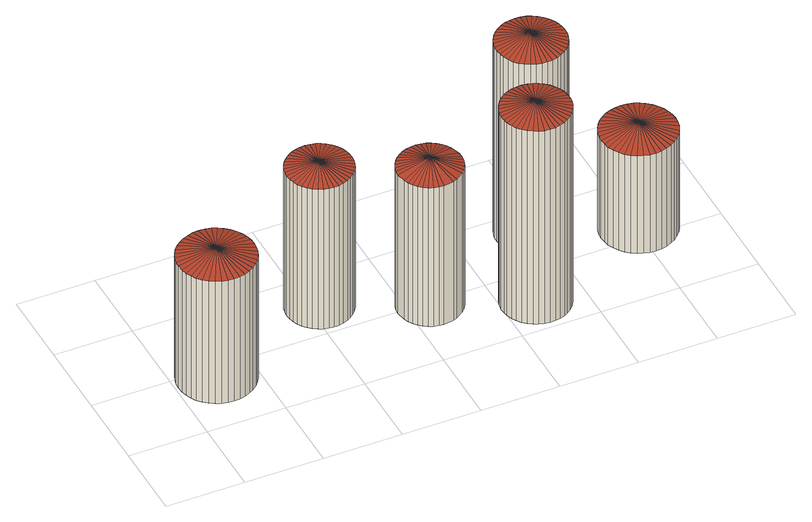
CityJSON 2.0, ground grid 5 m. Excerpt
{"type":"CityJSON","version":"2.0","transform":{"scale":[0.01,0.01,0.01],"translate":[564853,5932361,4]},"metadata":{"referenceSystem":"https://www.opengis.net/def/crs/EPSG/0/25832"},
"CityObjects":{
"building1":{"type":"Building","attributes":{"Grundfläche 2D":"18.060804","Grundhöhe NN":"5.016"},"geometry":[{"type":"Solid","lod":"3","boundaries":[[[[0,1,2]],[[1,3,2]],[[4,1,0]],[[5,1,4]],[[6,1,5]],[[7,1,6]],[[8,1,7]],[[9,1,8]],[[10,1,9]],[[11,1,10]],[[12,1,11]],[[13,1,12]],[[14,1,13]],[[15,1,14]],[[16,1,15]],[[17,1,16]],[[18,1,17]],[[18,19,1]],[[20,1,19]],[[21,1,20]],[[22,1,21]],[[23,1,22]],[[23,24,1]],[[25,1,24]],[[26,1,25]],[[27,1,26]],[[28,1,27]],[[29,1,28]],[[29,30,1]],[[31,1,30]],[[32,1,31]],[[33,1,32]],[[33,34,1]],[[35,1,34]],[[36,1,35]],[[37,1,36]],[[38,1,37]],[[39,1,38]],[[40,1,39]],[[3,1,40]],[[41,42,0,2]],[[42,43,4,0]],[[44,45,40,39]],[[45,46,3,40]],[[46,41,2,3]],[[43,47,5,4]],[[47,48,6,5]],[[48,49,7,6]],[[49,50,8,7]],[[50,51,9,8]],[[51,52,10,9]],[[52,53,11,10]],[[53,54,12,11]],[[54,55,13,12]],[[55,56,14,13]],[[56,57,15,14]],[[57,58,16,15]],[[58,59,17,16]],[[59,60,18,17]],[[60,61,19,18]],[[61,62,20,19]],[[62,63,21,20]],[[63,64,22,21]],[[64,65,23,22]],[[65,66,24,23]],[[66,67,25,24]],[[67,68,26,25]],[[68,69,27,26]],[[69,70,28,27]],[[70,71,29,28]],[[71,72,30,29]],[[72,73,31,30]],[[73,74,32,31]],[[74,75,33,32]],[[75,76,34,33]],[[76,77,35,34]],[[77,78,36,35]],[[78,79,37,36]],[[79,80,38,37]],[[80,44,39,38]],[[77,76,75,74,73,72,71,70,69,68,67,66,65,64,63,62,61,60,59,58,57,56,55,54,53,52,51,50,49,48,47,43,42,41,46,45,44,80,79,78]]]],"semantics":{"surfaces":[{"type":"RoofSurface"},{"type":"WallSurface"},{"type":"GroundSurface"}],"values":[[0,0,0,0,0,0,0,0,0,0,0,0,0,0,0,0,0,0,0,0,0,0,0,0,0,0,0,0,0,0,0,0,0,0,0,0,0,0,0,0,1,1,1,1,1,1,1,1,1,1,1,1,1,1,1,1,1,1,1,1,1,1,1,1,1,1,1,1,1,1,1,1,1,1,1,1,1,1,1,1,2]]}}]},
"building2":{"type":"Building","attributes":{"Grundfläche 2D":"13.275334","Grundhöhe NN":"4.966"},"geometry":[{"type":"Solid","lod":"3","boundaries":[[[[81,82,83]],[[83,82,84]],[[85,82,81]],[[86,82,85]],[[87,82,86]],[[87,88,82]],[[89,82,88]],[[90,82,89]],[[91,82,90]],[[92,82,91]],[[93,82,92]],[[94,82,93]],[[95,82,94]],[[96,82,95]],[[97,82,96]],[[98,82,97]],[[99,82,98]],[[100,82,99]],[[101,82,100]],[[102,82,101]],[[103,82,102]],[[103,104,82]],[[105,82,104]],[[106,82,105]],[[107,82,106]],[[108,82,107]],[[109,82,108]],[[110,82,109]],[[111,82,110]],[[112,82,111]],[[113,82,112]],[[114,82,113]],[[115,82,114]],[[116,82,115]],[[116,117,82]],[[118,82,117]],[[119,82,118]],[[120,82,119]],[[120,121,82]],[[84,82,121]],[[122,123,81,83]],[[123,124,85,81]],[[124,125,86,85]],[[125,126,87,86]],[[126,127,88,87]],[[127,128,89,88]],[[128,129,90,89]],[[129,130,91,90]],[[130,131,92,91]],[[131,132,93,92]],[[132,133,94,93]],[[133,134,95,94]],[[134,135,96,95]],[[135,136,97,96]],[[136,137,98,97]],[[137,138,99,98]],[[138,139,100,99]],[[139,140,101,100]],[[140,141,102,101]],[[141,142,103,102]],[[142,143,104,103]],[[143,144,105,104]],[[144,145,106,105]],[[145,146,107,106]],[[146,147,108,107]],[[147,148,109,108]],[[148,149,110,109]],[[149,150,111,110]],[[150,151,112,111]],[[151,152,113,112]],[[152,153,114,113]],[[153,154,115,114]],[[154,155,116,115]],[[155,156,117,116]],[[156,157,118,117]],[[158,122,83,84]],[[157,159,119,118]],[[159,160,120,119]],[[160,161,121,120]],[[161,158,84,121]],[[156,155,154,153,152,151,150,149,148,147,146,145,144,143,142,141,140,139,138,137,136,135,134,133,132,131,130,129,128,127,126,125,124,123,122,158,161,160,159,157]]]],"semantics":{"surfaces":[{"type":"RoofSurface"},{"type":"WallSurface"},{"type":"GroundSurface"}],"values":[[0,0,0,0,0,0,0,0,0,0,0,0,0,0,0,0,0,0,0,0,0,0,0,0,0,0,0,0,0,0,0,0,0,0,0,0,0,0,0,0,1,1,1,1,1,1,1,1,1,1,1,1,1,1,1,1,1,1,1,1,1,1,1,1,1,1,1,1,1,1,1,1,1,1,1,1,1,1,1,1,2]]}}]},
"building3":{"type":"Building","attributes":{"Grundfläche 2D":"12.629605","Grundhöhe NN":"4.979"},"geometry":[{"type":"Solid","lod":"3","boundaries":[[[[162,163,164]],[[162,165,163]],[[162,164,166]],[[162,166,167]],[[162,167,168]],[[162,168,169]],[[162,169,170]],[[162,170,171]],[[162,171,172]],[[162,172,173]],[[162,173,174]],[[162,174,175]],[[162,175,176]],[[162,176,177]],[[162,177,178]],[[162,178,179]],[[162,179,180]],[[162,180,181]],[[162,181,182]],[[162,182,183]],[[162,183,184]],[[162,184,185]],[[162,185,186]],[[162,186,187]],[[162,187,188]],[[162,188,189]],[[162,189,190]],[[162,190,191]],[[162,191,192]],[[162,192,193]],[[162,193,194]],[[162,194,195]],[[162,195,196]],[[162,196,197]],[[162,197,198]],[[162,198,165]],[[199,200,164,163]],[[200,201,166,164]],[[202,199,163,165]],[[203,204,198,197]],[[204,202,165,198]],[[201,205,167,166]],[[205,206,168,167]],[[206,207,169,168]],[[207,208,170,169]],[[208,209,171,170]],[[209,210,172,171]],[[210,211,173,172]],[[211,212,174,173]],[[212,213,175,174]],[[213,214,176,175]],[[214,215,177,176]],[[215,216,178,177]],[[216,217,179,178]],[[217,218,180,179]],[[218,219,181,180]],[[219,220,182,181]],[[220,221,183,182]],[[221,222,184,183]],[[222,223,185,184]],[[223,224,186,185]],[[224,225,187,186]],[[225,226,188,187]],[[226,227,189,188]],[[227,228,190,189]],[[228,229,191,190]],[[229,230,192,191]],[[230,231,193,192]],[[231,232,194,193]],[[232,233,195,194]],[[233,234,196,195]],[[234,203,197,196]],[[231,230,229,228,227,226,225,224,223,222,221,220,219,218,217,216,215,214,213,212,211,210,209,208,207,206,205,201,200,199,202,204,203,234,233,232]]]],"semantics":{"surfaces":[{"type":"RoofSurface"},{"type":"WallSurface"},{"type":"GroundSurface"}],"values":[[0,0,0,0,0,0,0,0,0,0,0,0,0,0,0,0,0,0,0,0,0,0,0,0,0,0,0,0,0,0,0,0,0,0,0,0,1,1,1,1,1,1,1,1,1,1,1,1,1,1,1,1,1,1,1,1,1,1,1,1,1,1,1,1,1,1,1,1,1,1,1,1,2]]}}]},
"building4":{"type":"Building","attributes":{"Grundfläche 2D":"14.455837","Grundhöhe NN":"4.968"},"geometry":[{"type":"Solid","lod":"3","boundaries":[[[[235,236,237]],[[235,238,236]],[[235,237,239]],[[235,239,240]],[[235,240,241]],[[235,241,242]],[[235,242,243]],[[235,243,244]],[[235,244,245]],[[235,245,246]],[[235,246,247]],[[235,247,248]],[[235,248,249]],[[235,249,250]],[[235,250,251]],[[235,251,252]],[[235,252,253]],[[235,253,254]],[[235,254,255]],[[235,255,256]],[[235,256,257]],[[235,257,258]],[[235,258,259]],[[235,259,260]],[[235,260,261]],[[235,261,262]],[[235,262,263]],[[235,263,264]],[[235,264,265]],[[235,265,266]],[[235,266,267]],[[235,267,268]],[[235,268,269]],[[235,269,270]],[[235,270,271]],[[235,271,272]],[[235,272,273]],[[235,273,274]],[[235,274,275]],[[235,275,238]],[[276,277,237,236]],[[277,278,239,237]],[[279,280,275,274]],[[280,281,238,275]],[[281,276,236,238]],[[278,282,240,239]],[[282,283,241,240]],[[283,284,242,241]],[[284,285,243,242]],[[285,286,244,243]],[[286,287,245,244]],[[287,288,246,245]],[[288,289,247,246]],[[289,290,248,247]],[[290,291,249,248]],[[291,292,250,249]],[[292,293,251,250]],[[293,294,252,251]],[[294,295,253,252]],[[295,296,254,253]],[[296,297,255,254]],[[297,298,256,255]],[[298,299,257,256]],[[299,300,258,257]],[[300,301,259,258]],[[301,302,260,259]],[[302,303,261,260]],[[303,304,262,261]],[[304,305,263,262]],[[305,306,264,263]],[[306,307,265,264]],[[307,308,266,265]],[[308,309,267,266]],[[309,310,268,267]],[[310,311,269,268]],[[311,312,270,269]],[[312,313,271,270]],[[313,314,272,271]],[[314,315,273,272]],[[315,279,274,273]],[[303,302,301,300,299,298,297,296,295,294,293,292,291,290,289,288,287,286,285,284,283,282,278,277,276,281,280,279,315,314,313,312,311,310,309,308,307,306,305,304]]]],"semantics":{"surfaces":[{"type":"RoofSurface"},{"type":"WallSurface"},{"type":"GroundSurface"}],"values":[[0,0,0,0,0,0,0,0,0,0,0,0,0,0,0,0,0,0,0,0,0,0,0,0,0,0,0,0,0,0,0,0,0,0,0,0,0,0,0,0,1,1,1,1,1,1,1,1,1,1,1,1,1,1,1,1,1,1,1,1,1,1,1,1,1,1,1,1,1,1,1,1,1,1,1,1,1,1,1,1,2]]}}]},
"building5":{"type":"Building","attributes":{"Grundfläche 2D":"14.807681","Grundhöhe NN":"5.047"},"geometry":[{"type":"Solid","lod":"3","boundaries":[[[[316,317,318]],[[318,317,319]],[[320,317,316]],[[321,317,320]],[[322,317,321]],[[323,317,322]],[[324,317,323]],[[325,317,324]],[[326,317,325]],[[327,317,326]],[[328,317,327]],[[329,317,328]],[[330,317,329]],[[331,317,330]],[[332,317,331]],[[333,317,332]],[[334,317,333]],[[335,336,317,334]],[[337,317,336]],[[338,317,337]],[[339,317,338]],[[340,317,339]],[[341,317,340]],[[342,317,341]],[[343,317,342]],[[344,317,343]],[[345,346,317,344]],[[347,317,346]],[[348,317,347]],[[349,317,348]],[[350,317,349]],[[351,317,350]],[[352,317,351]],[[353,317,352]],[[354,317,353]],[[355,317,354]],[[356,317,355]],[[357,317,356]],[[358,317,357]],[[319,317,358]],[[359,360,316,318]],[[360,361,320,316]],[[361,362,321,320]],[[363,359,318,319]],[[364,363,319,358]],[[362,365,322,321]],[[365,366,323,322]],[[366,367,324,323]],[[367,368,325,324]],[[368,369,326,325]],[[369,370,327,326]],[[370,371,328,327]],[[371,372,329,328]],[[372,373,330,329]],[[373,374,331,330]],[[374,375,332,331]],[[375,376,333,332]],[[376,377,334,333]],[[377,378,335,334]],[[378,379,336,335]],[[379,380,337,336]],[[380,381,338,337]],[[381,382,339,338]],[[382,383,340,339]],[[383,384,341,340]],[[384,385,342,341]],[[385,386,343,342]],[[386,387,344,343]],[[387,388,389,346,345,344]],[[389,390,347,346]],[[390,391,348,347]],[[391,392,349,348]],[[392,393,350,349]],[[393,394,351,350]],[[394,395,352,351]],[[395,396,353,352]],[[396,397,354,353]],[[397,398,355,354]],[[398,399,356,355]],[[399,400,357,356]],[[400,364,358,357]],[[395,394,393,392,391,390,389,388,387,386,385,384,383,382,381,380,379,378,377,376,375,374,373,372,371,370,369,368,367,366,365,362,361,360,359,363,364,400,399,398,397,396]]]],"semantics":{"surfaces":[{"type":"RoofSurface"},{"type":"WallSurface"},{"type":"GroundSurface"}],"values":[[0,0,0,0,0,0,0,0,0,0,0,0,0,0,0,0,0,0,0,0,0,0,0,0,0,0,0,0,0,0,0,0,0,0,0,0,0,0,0,0,1,1,1,1,1,1,1,1,1,1,1,1,1,1,1,1,1,1,1,1,1,1,1,1,1,1,1,1,1,1,1,1,1,1,1,1,1,1,1,1,1,2]]}}]},
"building6":{"type":"Building","attributes":{"Grundfläche 2D":"17.456423","Grundhöhe NN":"5.084"},"geometry":[{"type":"Solid","lod":"3","boundaries":[[[[401,402,403]],[[402,401,404,405]],[[406,402,405]],[[407,402,406]],[[408,402,407]],[[409,402,408]],[[410,402,409]],[[411,402,410]],[[412,402,411]],[[413,402,412]],[[414,402,413]],[[415,402,414]],[[416,402,415]],[[417,402,416]],[[418,402,417]],[[419,402,418]],[[420,402,419]],[[421,402,420]],[[422,402,421]],[[423,402,422]],[[424,402,423]],[[425,402,424]],[[426,402,425]],[[427,402,426]],[[428,402,427]],[[429,402,428]],[[430,402,429]],[[431,402,430]],[[432,402,431]],[[432,433,402]],[[434,402,433]],[[435,402,434]],[[436,402,435]],[[437,402,436]],[[438,402,437]],[[438,439,402]],[[440,402,439]],[[441,402,440]],[[442,402,441]],[[403,402,442]],[[405,404,401,443,444]],[[406,405,444,445]],[[407,406,445,446]],[[408,407,446,447]],[[409,408,447,448]],[[410,409,448,449]],[[411,410,449,450]],[[412,411,450,451]],[[413,412,451,452]],[[414,413,452,453]],[[415,414,453,454]],[[416,415,454,455]],[[417,416,455,456]],[[418,417,456,457]],[[419,418,457,458]],[[420,419,458,459]],[[421,420,459,460]],[[422,421,460,461]],[[423,422,461,462]],[[424,423,462,463]],[[425,424,463,464]],[[426,425,464,465]],[[427,426,465,466]],[[428,427,466,467]],[[429,428,467,468]],[[430,429,468,469]],[[431,430,469,470]],[[432,431,470,471]],[[433,432,471,472]],[[434,433,472,473]],[[435,434,473,474]],[[436,435,474,475]],[[437,436,475,476]],[[438,437,476,477]],[[439,438,477,478]],[[401,403,479,443]],[[440,439,478,480]],[[441,440,480,481]],[[442,441,481,482]],[[403,442,482,479]],[[477,476,475,474,473,472,471,470,469,468,467,466,465,464,463,462,461,460,459,458,457,456,455,454,453,452,451,450,449,448,447,446,445,444,443,479,482,481,480,478]]]],"semantics":{"surfaces":[{"type":"RoofSurface"},{"type":"WallSurface"},{"type":"GroundSurface"}],"values":[[0,0,0,0,0,0,0,0,0,0,0,0,0,0,0,0,0,0,0,0,0,0,0,0,0,0,0,0,0,0,0,0,0,0,0,0,0,0,0,0,1,1,1,1,1,1,1,1,1,1,1,1,1,1,1,1,1,1,1,1,1,1,1,1,1,1,1,1,1,1,1,1,1,1,1,1,1,1,1,1,2]]}}]}
},
"vertices":[
[43,530,1013],[257,422,1069],[62,562,1013],[87,590,1013],[28,495,1013],[19,458,1013],[16,421,1013],[19,383,1013],[27,346,1013],[42,311,1013],[61,279,1013],[85,250,1013],[114,226,1013],[146,206,1013],[181,191,1013],[218,182,1013],[255,179,1013],[293,182,1013],[329,191,1013],[364,205,1013],[396,224,1013],[425,249,1013],[450,277,1013],[470,309,1013],[484,344,1013],[493,381,1013],[496,418,1013],[494,456,1013],[485,493,1013],[471,528,1013],[451,560,1013],[427,588,1013],[398,613,1013],[366,633,1013],[332,648,1013],[295,657,1013],[257,660,1013],[220,657,1013],[183,648,1013],[148,634,1013],[116,614,1013],[62,562,102],[43,530,102],[28,495,102],[148,634,102],[116,614,102],[87,590,102],[19,458,102],[16,421,102],[19,383,102],[27,346,102],[42,311,102],[61,279,102],[85,250,102],[114,226,102],[146,206,102],[181,191,102],[218,182,102],[255,179,102],[293,182,102],[329,191,102],[364,205,102],[396,224,102],[425,249,102],[450,277,102],[470,309,102],[484,344,102],[493,381,102],[496,418,102],[494,456,102],[485,493,102],[471,528,102],[451,560,102],[427,588,102],[398,613,102],[366,633,102],[332,648,102],[295,657,102],[257,660,102],[220,657,102],[183,648,102],
[946,911,1140],[1056,733,1193],[974,928,1140],[1004,939,1140],[921,891,1140],[899,867,1140],[882,839,1140],[869,810,1140],[861,778,1140],[858,746,1140],[860,714,1140],[867,682,1140],[879,652,1140],[895,625,1140],[916,600,1140],[940,578,1140],[967,561,1140],[997,548,1140],[1028,540,1140],[1060,537,1140],[1092,538,1140],[1124,545,1140],[1154,557,1140],[1182,574,1140],[1207,594,1140],[1228,618,1140],[1246,646,1140],[1259,675,1140],[1267,707,1140],[1270,739,1140],[1268,771,1140],[1261,803,1140],[1249,833,1140],[1233,860,1140],[1212,885,1140],[1188,907,1140],[1161,924,1140],[1131,937,1140],[1100,945,1140],[1068,948,1140],[1035,946,1140],[974,928,97],[946,911,97],[921,891,97],[899,867,97],[882,839,97],[869,810,97],[861,778,97],[858,746,97],[860,714,97],[867,682,97],[879,652,97],[895,625,97],[916,600,97],[940,578,97],[967,561,97],[997,548,97],[1028,540,97],[1060,537,97],[1092,538,97],[1124,545,97],[1154,557,97],[1182,574,97],[1207,594,97],[1228,618,97],[1246,646,97],[1259,675,97],[1267,707,97],[1270,739,97],[1268,771,97],[1261,803,97],[1249,833,97],[1233,860,97],[1212,885,97],[1188,907,97],[1161,924,97],[1131,937,97],[1004,939,97],[1100,945,97],[1068,948,97],[1035,946,97],
[1646,480,1200],[1615,685,1133],[1584,679,1133],[1647,687,1133],[1555,667,1133],[1528,651,1133],[1503,631,1133],[1482,607,1133],[1466,581,1133],[1453,552,1133],[1445,521,1133],[1442,490,1133],[1451,428,1133],[1462,398,1133],[1478,371,1133],[1498,346,1133],[1522,326,1133],[1548,309,1133],[1577,296,1133],[1608,288,1133],[1639,285,1133],[1702,294,1133],[1731,305,1133],[1782,341,1133],[1804,365,1133],[1820,391,1133],[1833,420,1133],[1841,451,1133],[1844,482,1133],[1842,514,1133],[1824,574,1133],[1808,601,1133],[1788,626,1133],[1764,647,1133],[1738,664,1133],[1709,676,1133],[1678,684,1133],[1615,685,98],[1584,679,98],[1555,667,98],[1647,687,98],[1709,676,98],[1678,684,98],[1528,651,98],[1503,631,98],[1482,607,98],[1466,581,98],[1453,552,98],[1445,521,98],[1442,490,98],[1451,428,98],[1462,398,98],[1478,371,98],[1498,346,98],[1522,326,98],[1548,309,98],[1577,296,98],[1608,288,98],[1639,285,98],[1702,294,98],[1731,305,98],[1782,341,98],[1804,365,98],[1820,391,98],[1833,420,98],[1841,451,98],[1844,482,98],[1842,514,98],[1824,574,98],[1808,601,98],[1788,626,98],[1764,647,98],[1738,664,98],
[2206,258,1594],[2041,393,1538],[2022,366,1538],[2064,418,1538],[2007,335,1538],[1998,303,1538],[1993,269,1538],[1994,236,1538],[2000,203,1538],[2011,171,1538],[2027,141,1538],[2048,114,1538],[2072,91,1538],[2100,72,1538],[2130,57,1538],[2162,47,1538],[2196,43,1538],[2230,44,1538],[2263,50,1538],[2295,61,1538],[2324,77,1538],[2351,97,1538],[2374,122,1538],[2394,150,1538],[2408,180,1538],[2418,212,1538],[2422,246,1538],[2421,279,1538],[2416,313,1538],[2404,345,1538],[2388,374,1538],[2368,401,1538],[2343,424,1538],[2316,443,1538],[2285,458,1538],[2253,468,1538],[2219,472,1538],[2186,471,1538],[2153,465,1538],[2121,454,1538],[2091,438,1538],[2041,393,97],[2022,366,97],[2007,335,97],[2121,454,97],[2091,438,97],[2064,418,97],[1998,303,97],[1993,269,97],[1994,236,97],[2000,203,97],[2011,171,97],[2027,141,97],[2048,114,97],[2072,91,97],[2100,72,97],[2130,57,97],[2162,47,97],[2196,43,97],[2230,44,97],[2263,50,97],[2295,61,97],[2324,77,97],[2351,97,97],[2374,122,97],[2394,150,97],[2408,180,97],[2418,212,97],[2422,246,97],[2421,279,97],[2416,313,97],[2404,345,97],[2388,374,97],[2368,401,97],[2343,424,97],[2316,443,97],[2285,458,97],[2253,468,97],[2219,472,97],[2186,471,97],[2153,465,97],
[2289,972,1530],[2444,822,1594],[2315,995,1530],[2344,1013,1530],[2267,946,1530],[2250,917,1530],[2237,885,1530],[2229,852,1530],[2227,818,1530],[2230,784,1530],[2238,751,1530],[2251,719,1530],[2269,690,1530],[2291,665,1530],[2317,643,1530],[2347,625,1530],[2378,612,1530],[2411,604,1530],[2445,602,1530],[2447,602,1530],[2480,605,1530],[2513,613,1530],[2544,626,1530],[2573,644,1530],[2599,667,1530],[2621,693,1530],[2639,722,1530],[2652,754,1530],[2659,787,1530],[2661,816,1530],[2662,821,1530],[2659,855,1530],[2651,888,1530],[2637,919,1530],[2619,948,1530],[2597,974,1530],[2571,996,1530],[2542,1014,1530],[2510,1027,1530],[2477,1034,1530],[2443,1037,1530],[2409,1034,1530],[2376,1026,1530],[2315,995,105],[2289,972,105],[2267,946,105],[2250,917,105],[2344,1013,105],[2376,1026,105],[2237,885,105],[2229,852,105],[2227,818,105],[2230,784,105],[2238,751,105],[2251,719,105],[2269,690,105],[2291,665,105],[2317,643,105],[2347,625,105],[2378,612,105],[2411,604,105],[2445,602,105],[2447,602,105],[2480,605,105],[2513,613,105],[2544,626,105],[2573,644,105],[2599,667,105],[2621,693,105],[2639,722,105],[2652,754,105],[2659,787,105],[2661,816,105],[2662,821,105],[2659,855,105],[2651,888,105],[2637,919,105],[2619,948,105],[2597,974,105],[2571,996,105],[2542,1014,105],[2510,1027,105],[2477,1034,105],[2443,1037,105],[2409,1034,105],
[2908,796,837],[3017,580,897],[2943,809,837],[2893,786,837],[2877,776,837],[2848,753,837],[2824,724,837],[2805,693,837],[2790,659,837],[2781,623,837],[2778,586,837],[2781,549,837],[2789,513,837],[2803,479,837],[2822,447,837],[2846,418,837],[2874,394,837],[2906,375,837],[2940,360,837],[2976,351,837],[3013,348,837],[3050,351,837],[3086,359,837],[3120,373,837],[3152,392,837],[3180,416,837],[3205,444,837],[3224,476,837],[3239,510,837],[3247,546,837],[3251,583,837],[3248,620,837],[3240,656,837],[3226,690,837],[3206,722,837],[3182,750,837],[3154,775,837],[3123,794,837],[3089,809,837],[3053,817,837],[3016,821,837],[2979,818,837],[2908,796,108],[2877,776,108],[2848,753,108],[2824,724,108],[2805,693,108],[2790,659,108],[2781,623,108],[2778,586,108],[2781,549,108],[2789,513,108],[2803,479,108],[2822,447,108],[2846,418,108],[2874,394,108],[2906,375,108],[2940,360,108],[2976,351,108],[3013,348,108],[3050,351,108],[3086,359,108],[3120,373,108],[3152,392,108],[3180,416,108],[3205,444,108],[3224,476,108],[3239,510,108],[3247,546,108],[3251,583,108],[3248,620,108],[3240,656,108],[3226,690,108],[3206,722,108],[3182,750,108],[3154,775,108],[3123,794,108],[3089,809,108],[2943,809,108],[3053,817,108],[3016,821,108],[2979,818,108]
]}
